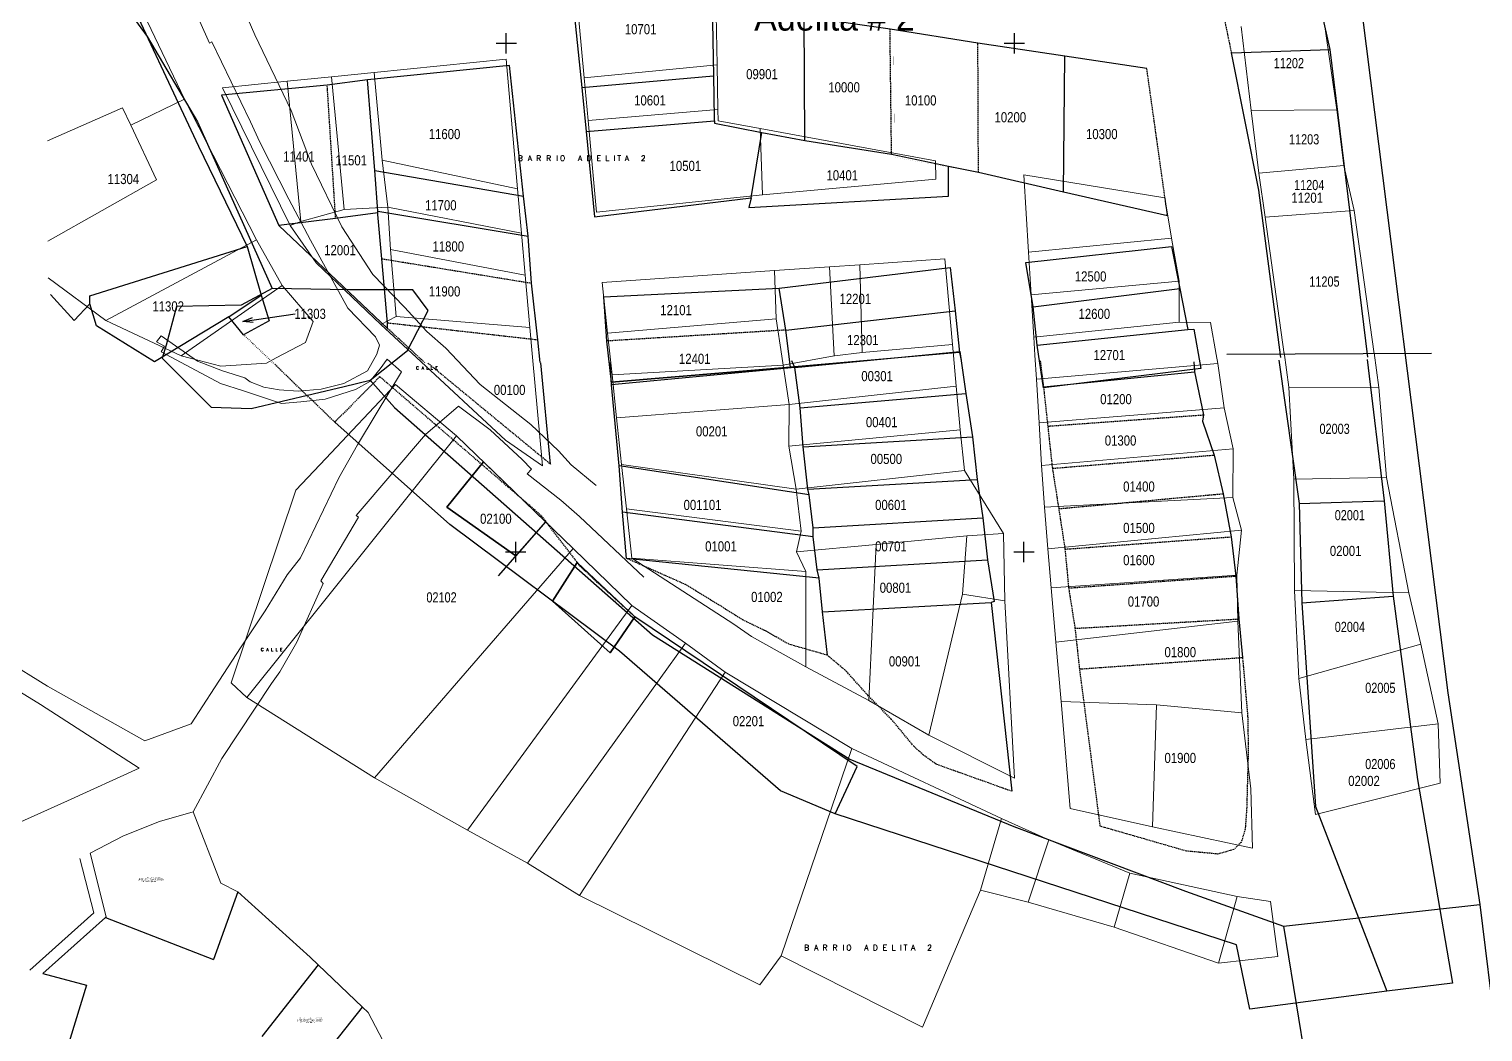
# Model space of a CAD drawing. Header units: metres. Extents: x 615331 to 657292, y 1301217 to 1321009.
# Drawn here: x 629426.6 to 629712.7, y 1319299.9 to 1319497.4 of the extents above; entities that cross this region are included whole.
import ezdxf
from ezdxf.enums import TextEntityAlignment as Align

# ---------------------------------------------------------------- set-up
doc = ezdxf.new("R2010")
doc.units = ezdxf.units.M
doc.linetypes.add('DOT', pattern=[0.25, 0, -0.25])
doc.linetypes.add('HIDDEN', pattern=[0.375, 0.25, -0.125])
for name, color, linetype, lineweight in [('101', 3, 'Continuous', 0), ('1ER CEDULA', 7, 'Continuous', 0), ('1ER PROPIETARIO', 150, 'Continuous', 0), ('486', 7, 'Continuous', 0), ('4861', 7, 'Continuous', 0), ('CALLES', 7, 'Continuous', 0), ('COLINDANCIAS', 7, 'Continuous', 0), ('Nivel 1', 7, 'Continuous', 0), ('Nivel 16', 7, 'Continuous', 0), ('Nivel 3', 7, 'Continuous', 0), ('Nivel 30', 7, 'Continuous', 0), ('Nivel 7', 7, 'Continuous', 0)]:
    doc.layers.add(name, color=color, linetype=linetype, lineweight=lineweight)
for name, color, linetype in [('2', 1, 'Continuous'), ('42', 7, 'Continuous'), ('5', 7, 'Continuous'), ('7', 7, 'Continuous'), ('CVL_CUADCON_LIN', 8, 'Continuous')]:
    doc.layers.add(name, color=color, linetype=linetype)
doc.styles.get("Standard").update_dxf_attribs({"font": 'arial.ttf'})
doc.styles.add('Style-ENGINEERING', font='ENGINEERING.shx')
doc.styles.add('Style-INTL_ISO', font='INTL_ISO.shx')
doc.styles.add('Style-Txt', font='txt_____.ttf')

# ---------------------------------------------------------------- blocks, each defined once
blk = doc.blocks.new('COORD')
at = {"layer": '42', "color": 2, "linetype": 'Continuous'}
for p, q in [((-2, 0), (2, 0)), ((0, -2), (0, 2))]:
    blk.add_line(p, q, dxfattribs=at)

msp = doc.modelspace()

# ---------------------------------------------------------------- linework, layer by layer
at = {"color": 1, "linetype": 'Continuous'}
for p, q in [((629545.81023, 1319381.68508), (629534.46902, 1319392.39661)), ((629540.96373, 1319374.55656), (629545.81023, 1319381.68508))]:
    msp.add_line(p, q, dxfattribs=at)
at = {"color": 1, "linetype": 'Continuous', "flags": 128}
msp.add_lwpolyline([(629534.46902, 1319392.39661), (629529.58317, 1319384.78264), (629540.96373, 1319374.55656)], dxfattribs=at)
msp.add_lwpolyline([(629534.46902, 1319392.39661), (629545.81023, 1319381.68508), (629540.96373, 1319374.55656), (629529.58317, 1319384.78264)], close=True, dxfattribs=at)
at = {"layer": '2', "color": 1, "linetype": 'Continuous'}
for p, q in [((629533.45723, 1319504.68508), (629535.38423, 1319485.91008)), ((629560.99323, 1319502.28508), (629561.29523, 1319488.19808)), ((629579.25223, 1319475.46908), (629579.12623, 1319499.83808)), ((629596.01423, 1319497.38408), (629579.12623, 1319499.83808)), ((629613.31023, 1319494.62808), (629596.01423, 1319497.38408)), ((629630.42723, 1319492.07408), (629613.31023, 1319494.62808)), ((629630.13323, 1319465.34208), (629630.42723, 1319492.07408)), ((629646.55223, 1319489.61608), (629630.42723, 1319492.07408)), ((629663.23323, 1319492.74708), (629682.62123, 1319493.35208)), ((629690.02523, 1319432.79508), (629682.62123, 1319493.35208)), ((629535.38423, 1319485.91008), (629561.29523, 1319488.19808)), ((629561.29523, 1319488.19808), (629561.44023, 1319479.84708)), ((629493.18923, 1319487.37308), (629485.26523, 1319486.34308)), ((629494.62823, 1319469.56008), (629493.18923, 1319487.37308)), ((629535.38423, 1319485.91008), (629536.19123, 1319477.25808)), ((629536.19123, 1319477.25808), (629561.46823, 1319479.35208)), ((629568.71323, 1319464.14508), (629570.78123, 1319477.02508)), ((629570.78123, 1319477.02508), (629579.25223, 1319475.46908)), ((629579.25223, 1319475.46908), (629596.31923, 1319472.76208)), ((629596.31923, 1319472.76208), (629607.51423, 1319470.40708)), ((629494.62823, 1319469.56008), (629523.90623, 1319464.50408)), ((629495.25423, 1319461.51608), (629494.62823, 1319469.56008)), ((629607.51423, 1319470.40708), (629613.41623, 1319469.19308)), ((629613.41623, 1319469.19308), (629630.13323, 1319465.34208)), ((629630.13323, 1319465.34208), (629650.61523, 1319460.72308)), ((629524.81123, 1319456.61308), (629523.90623, 1319464.50408)), ((629486.92523, 1319460.07808), (629475.75023, 1319458.75308)), ((629495.25623, 1319461.21108), (629486.92523, 1319460.07808)), ((629495.25423, 1319461.51608), (629524.81123, 1319456.61308)), ((629495.25723, 1319460.90708), (629495.25423, 1319461.51608)), ((629496.03923, 1319452.17908), (629495.25723, 1319460.90708)), ((629475.75023, 1319458.75308), (629497.15223, 1319438.47608)), ((629525.46823, 1319447.37708), (629524.81123, 1319456.61308)), ((629469.54523, 1319454.55908), (629472.28923, 1319445.00208)), ((629651.38423, 1319454.60908), (629653.05323, 1319446.31708)), ((629497.14623, 1319439.56808), (629496.03923, 1319452.17908)), ((629465.90623, 1319440.75608), (629472.28923, 1319445.00208)), ((629472.28923, 1319445.00208), (629473.86523, 1319439.95908)), ((629526.69523, 1319436.23908), (629525.46823, 1319447.37708)), ((629575.50623, 1319438.13408), (629574.21823, 1319446.40308)), ((629624.17623, 1319442.71908), (629653.05323, 1319446.31708)), ((629653.05323, 1319446.31708), (629654.64523, 1319438.25308)), ((629625.00323, 1319435.13408), (629624.17623, 1319442.71908)), ((629468.82223, 1319437.21708), (629465.90623, 1319440.75608)), ((629473.86523, 1319439.95908), (629468.82223, 1319437.21708)), ((629497.15223, 1319438.47608), (629497.14623, 1319439.56808)), ((629575.50623, 1319438.13408), (629608.80423, 1319441.90608)), ((629608.80423, 1319441.90608), (629609.71123, 1319433.73708)), ((629625.00323, 1319435.13408), (629654.64523, 1319438.25308)), ((629527.20123, 1319431.72308), (629526.69523, 1319436.23908)), ((629541.22423, 1319427.85808), (629540.31823, 1319435.97708)), ((629609.71123, 1319433.73708), (629576.45823, 1319430.85308)), ((629577.30923, 1319430.77008), (629609.73223, 1319433.89508)), ((629609.71123, 1319433.73708), (629610.04923, 1319432.21508)), ((629609.73223, 1319433.89508), (629610.93923, 1319425.64508)), ((629626.24123, 1319426.73708), (629625.00323, 1319435.13408)), ((629529.22223, 1319411.74708), (629527.30623, 1319431.68608)), ((629541.22923, 1319427.37808), (629540.92823, 1319431.74808)), ((629577.30923, 1319430.77008), (629541.22923, 1319427.37808)), ((629577.30923, 1319430.77008), (629576.71123, 1319432.06008)), ((629578.30923, 1319422.82208), (629577.30923, 1319430.77008)), ((629655.83323, 1319431.87208), (629655.90523, 1319429.94008)), ((629672.50323, 1319432.21908), (629676.54123, 1319403.98708)), ((629689.91223, 1319432.31908), (629693.28523, 1319404.51308)), ((629626.27623, 1319426.97008), (629655.90523, 1319429.94008)), ((629655.90523, 1319429.94008), (629657.67323, 1319421.44008)), ((629542.72223, 1319411.37608), (629541.22923, 1319427.37808)), ((629578.30923, 1319422.82208), (629610.93923, 1319425.64508)), ((629610.93923, 1319425.64508), (629612.22523, 1319417.08908)), ((629578.95123, 1319415.15008), (629578.30923, 1319422.82208)), ((629578.95123, 1319415.15008), (629612.22523, 1319417.08908)), ((629612.22523, 1319417.08908), (629613.17923, 1319408.73408)), ((629579.85323, 1319406.79408), (629578.95123, 1319415.15008)), ((629659.79123, 1319413.52908), (629661.57623, 1319405.92008)), ((629580.09423, 1319405.67808), (629542.72223, 1319411.37608)), ((629543.37923, 1319402.28008), (629542.72223, 1319411.37608)), ((629579.85323, 1319406.79408), (629613.17923, 1319408.73408)), ((629613.17923, 1319408.73408), (629614.25123, 1319401.19408)), ((629580.09423, 1319405.67808), (629579.85323, 1319406.79408)), ((629580.87523, 1319399.20308), (629580.09423, 1319405.67808)), ((629661.57623, 1319405.92008), (629663.14123, 1319397.41808)), ((629580.86923, 1319397.42308), (629543.37923, 1319402.28008)), ((629544.13723, 1319393.18608), (629543.37923, 1319402.28008)), ((629676.54123, 1319403.98708), (629693.28523, 1319404.51308)), ((629676.54123, 1319403.98708), (629677.03023, 1319384.44008)), ((629693.28523, 1319404.51308), (629695.03623, 1319385.76708)), ((629580.86923, 1319397.42308), (629580.87523, 1319399.20308)), ((629580.87523, 1319399.20308), (629614.25123, 1319401.19408)), ((629614.25123, 1319401.19408), (629615.20323, 1319392.91508)), ((629581.67523, 1319390.94808), (629580.86923, 1319397.42308)), ((629663.14123, 1319397.41808), (629664.06223, 1319389.69908)), ((629582.07423, 1319389.27408), (629544.13723, 1319393.18608)), ((629581.67523, 1319390.94808), (629615.20323, 1319392.91508)), ((629582.07423, 1319389.27408), (629581.67523, 1319390.94808)), ((629582.73023, 1319382.67008), (629582.07423, 1319389.27408)), ((629664.06223, 1319389.69908), (629664.68623, 1319381.26408)), ((629677.03023, 1319384.44008), (629695.03623, 1319385.76708)), ((629582.73023, 1319382.67008), (629615.90423, 1319384.48108)), ((629583.68523, 1319374.11108), (629582.73023, 1319382.67008)), ((629615.90423, 1319384.48108), (629619.96123, 1319347.32508)), ((629664.68623, 1319381.26408), (629665.37823, 1319373.66908)), ((629673.45823, 1319320.76708), (629712.07923, 1319325.03908))]:
    msp.add_line(p, q, dxfattribs=at)
at = {"layer": '2', "color": 1, "linetype": 'HIDDEN'}
for p, q in [((629596.31923, 1319472.76208), (629596.01423, 1319497.38408)), ((629613.41623, 1319469.19308), (629613.31023, 1319494.62808)), ((629650.61523, 1319460.72308), (629646.55223, 1319489.61608)), ((629486.92523, 1319460.07808), (629485.26523, 1319486.34308)), ((629496.03923, 1319452.17908), (629525.46823, 1319447.37708)), ((629497.14623, 1319439.56808), (629526.69523, 1319436.23908)), ((629497.15223, 1319438.47608), (629504.43023, 1319431.76108)), ((629575.50623, 1319438.13408), (629540.31823, 1319435.97708)), ((629486.74023, 1319420.01108), (629474.79823, 1319431.51008)), ((629505.09323, 1319431.63908), (629529.22223, 1319411.74708)), ((629626.27623, 1319426.97008), (629625.63723, 1319432.07408)), ((629627.12123, 1319419.22408), (629626.27623, 1319426.97008)), ((629627.12123, 1319419.22408), (629657.67323, 1319421.44008)), ((629628.02423, 1319410.91908), (629627.12123, 1319419.22408)), ((629628.02423, 1319410.91908), (629659.79123, 1319413.52908)), ((629629.27823, 1319402.97308), (629628.02423, 1319410.91908)), ((629629.27823, 1319402.97308), (629661.57623, 1319405.92008)), ((629630.50723, 1319395.00208), (629629.27823, 1319402.97308)), ((629630.50723, 1319395.00208), (629663.14123, 1319397.41808)), ((629631.22423, 1319387.35708), (629630.50723, 1319395.00208)), ((629631.22423, 1319387.35708), (629664.06223, 1319389.69908)), ((629632.47823, 1319379.41108), (629631.22423, 1319387.35708)), ((629632.47823, 1319379.41108), (629664.68623, 1319381.26408)), ((629633.35223, 1319371.41108), (629632.47823, 1319379.41108)), ((629633.35223, 1319371.41108), (629665.37823, 1319373.66908))]:
    msp.add_line(p, q, dxfattribs=at)
at = {"layer": '2', "color": 1, "linetype": 'DOT'}
msp.add_line((629468.82223, 1319437.21708), (629474.79823, 1319431.51008), dxfattribs=at)
at = {"layer": '2', "color": 1, "linetype": 'Continuous'}
for points in [[(629660.35023, 1319894.16908), (629650.14923, 1319861.92608), (629642.46123, 1319799.66508), (629644.42523, 1319734.34108), (629653.52423, 1319690.61208), (629667.21323, 1319662.12708), (629675.57923, 1319644.57808), (629677.56023, 1319596.53708), (629688.13623, 1319506.54808), (629705.77223, 1319366.73108), (629712.07923, 1319325.03908)], [(629162.41723, 1319675.22308), (629162.67123, 1319675.22308), (629188.02623, 1319627.15208), (629263.46123, 1319607.48508), (629323.14123, 1319587.32908), (629360.72423, 1319571.01408), (629391.19723, 1319557.76008), (629409.73023, 1319544.77308), (629425.97323, 1319528.74008), (629449.81923, 1319495.92108), (629459.71023, 1319479.13408), (629474.41123, 1319446.32708)], [(629682.62123, 1319493.35208), (629678.77123, 1319510.64508), (629677.33823, 1319522.34008)], [(629444.13423, 1319508.12008), (629459.96423, 1319474.33608), (629469.54523, 1319454.55908)], [(629672.94623, 1319432.76008), (629668.58323, 1319465.66208), (629663.23323, 1319492.74708)], [(629523.90623, 1319464.50408), (629521.10423, 1319490.25508), (629493.18923, 1319487.37308)], [(629485.26523, 1319486.34308), (629464.43523, 1319484.41108), (629475.75023, 1319458.75308)], [(629561.44023, 1319479.84708), (629561.49623, 1319478.85708), (629570.78123, 1319477.02508)], [(629536.19123, 1319477.25808), (629537.85423, 1319460.43608), (629568.71323, 1319464.14508)], [(629568.71323, 1319464.14508), (629568.24023, 1319462.28908), (629607.54423, 1319464.51808), (629607.51423, 1319470.40708)], [(629438.57323, 1319443.31008), (629438.56423, 1319444.88408), (629469.54523, 1319454.55908)], [(629624.17623, 1319442.71908), (629622.75823, 1319451.47008), (629651.38423, 1319454.60908)], [(629574.21823, 1319446.40308), (629607.84523, 1319450.48108), (629608.80423, 1319441.90608)], [(629438.57323, 1319443.31008), (629435.43823, 1319440.01908), (629430.78623, 1319445.12408)], [(629474.41123, 1319446.32708), (629468.31023, 1319443.03108), (629455.60723, 1319442.79308), (629453.56623, 1319435.17008), (629452.80123, 1319432.62908), (629462.44523, 1319422.95808), (629470.32123, 1319422.69408), (629488.61723, 1319426.99208), (629493.70023, 1319428.25608)], [(629493.70023, 1319428.25608), (629501.07423, 1319434.09308), (629505.14723, 1319441.96708), (629502.10323, 1319446.03808), (629489.65423, 1319446.05408), (629474.41123, 1319446.32708)], [(629540.31823, 1319435.97708), (629539.68923, 1319444.70608), (629574.21823, 1319446.40308)], [(629465.90623, 1319440.75608), (629451.28823, 1319431.87408), (629439.84023, 1319438.97508), (629438.57323, 1319443.31008)], [(629576.45823, 1319430.85308), (629541.22423, 1319427.85808), (629576.45823, 1319430.85308), (629575.50623, 1319438.13408)], [(629654.64523, 1319438.25308), (629655.78823, 1319438.33408), (629657.17623, 1319430.54808), (629626.24123, 1319426.73708)], [(629493.70023, 1319428.25608), (629498.52123, 1319422.91308), (629549.28623, 1319378.11408), (629588.12923, 1319353.66408), (629620.38023, 1319340.40608), (629654.15723, 1319327.65408), (629673.45823, 1319320.76708)], [(629542.78223, 1319374.91708), (629509.42323, 1319399.85108), (629486.74023, 1319420.01108)], [(629657.67323, 1319421.44008), (629657.53423, 1319420.19308), (629659.79123, 1319413.52908)], [(629615.20323, 1319392.91508), (629616.51123, 1319384.69008), (629615.90423, 1319384.48108)], [(629695.03623, 1319385.76708), (629699.82023, 1319349.63508), (629706.73023, 1319309.53408), (629693.75923, 1319307.95308)], [(629677.03023, 1319384.44008), (629679.72223, 1319344.32108), (629693.75923, 1319307.95308)], [(629585.18923, 1319342.90408), (629589.56223, 1319352.20308), (629545.81023, 1319381.68508)], [(629585.18923, 1319342.90408), (629574.49123, 1319347.42308), (629542.78223, 1319374.91708)], [(629693.75923, 1319307.95308), (629666.80523, 1319304.45108), (629664.17923, 1319317.08608), (629585.18923, 1319342.90408)], [(629712.07923, 1319325.03908), (629724.92523, 1319220.55908), (629738.30923, 1319143.27408), (629743.57423, 1319077.43708), (629745.56923, 1319041.85008), (629758.72723, 1318991.76108), (629775.95823, 1318949.29408), (629790.15023, 1318916.48708), (629812.72423, 1318882.14608), (629833.02423, 1318859.24508), (629859.93123, 1318837.60608)], [(629673.45823, 1319320.76708), (629693.14623, 1319200.01108), (629702.29323, 1319200.76208), (629725.05323, 1319101.35208), (629726.04023, 1319073.64608), (629722.46123, 1319052.55508), (629718.63723, 1319039.59708), (629709.47823, 1319028.17108), (629703.11723, 1319018.52008)]]:
    msp.add_lwpolyline(points, dxfattribs=at)
at = {"layer": '2', "color": 1, "linetype": 'HIDDEN'}
for points in [[(629663.23323, 1319492.74708), (629661.66923, 1319500.32908), (629661.22323, 1319508.01808), (629659.46923, 1319557.33208), (629659.24123, 1319596.55108)], [(629545.81023, 1319381.68508), (629538.41823, 1319388.44908), (629535.10623, 1319391.56808), (629530.08023, 1319398.10308), (629527.39923, 1319401.60908), (629495.61623, 1319428.94908), (629486.74023, 1319420.01108)], [(629583.68523, 1319374.11108), (629576.11423, 1319376.27208), (629571.63823, 1319378.84508), (629567.11623, 1319381.01108), (629562.28023, 1319384.06408), (629555.78223, 1319388.01508), (629544.13723, 1319393.18608)], [(629619.96123, 1319347.32508), (629605.11223, 1319352.64108), (629602.55123, 1319354.49608), (629600.70323, 1319356.18108), (629596.27423, 1319361.52608), (629591.62323, 1319366.25908), (629587.45623, 1319370.92008), (629583.68523, 1319374.11108)], [(629665.37823, 1319373.66908), (629666.38923, 1319362.26308), (629666.51323, 1319355.42508), (629666.20223, 1319344.10808), (629665.91723, 1319339.88408), (629665.10723, 1319337.25708), (629663.64823, 1319335.84408), (629660.55623, 1319334.97408), (629654.34923, 1319335.54608), (629637.39423, 1319340.43408), (629633.35223, 1319371.41108)]]:
    msp.add_lwpolyline(points, dxfattribs=at)
at = {"layer": '486', "color": 7, "linetype": 'Continuous', "lineweight": -3}
for points in [[(629467.68823, 1319327.51808), (629462.9049, 1319314.20109)], [(629441.61367, 1319322.47553), (629462.9049, 1319314.20109)], [(629429.30961, 1319311.4404), (629437.91019, 1319309.14291)], [(629483.50642, 1319313.17168), (629472.36762, 1319299.03211)], [(629437.91019, 1319309.14291), (629432.42575, 1319291.36987)], [(629481.04071, 1319290.73889), (629492.23857, 1319304.83173)]]:
    msp.add_lwpolyline(points, dxfattribs=at)
at = {"layer": '4861', "color": 21, "linetype": 'Continuous', "lineweight": 13}
for points in [[(629393.98923, 1319343.55008), (629407.93923, 1319336.55608), (629412.69023, 1319335.58008), (629421.76723, 1319339.88908), (629434.12823, 1319345.41508), (629448.25823, 1319351.87808), (629428.83823, 1319364.41808), (629420.02623, 1319369.81108)], [(629438.60903, 1319335.12241), (629445.18823, 1319338.53808), (629452.27923, 1319341.34708), (629458.85623, 1319343.28808)], [(629458.85623, 1319343.28808), (629464.35823, 1319329.25108), (629467.68823, 1319327.51808)], [(629436.60323, 1319334.08108), (629439.3148, 1319323.36894)], [(629438.60903, 1319335.12241), (629441.77395, 1319322.61928)], [(629467.68823, 1319327.51808), (629481.90823, 1319314.69808), (629483.50642, 1319313.17168)], [(629426.77079, 1319312.1186), (629439.3148, 1319323.36894)], [(629429.30961, 1319311.4404), (629441.61367, 1319322.47553)], [(629441.61367, 1319322.47553), (629441.77395, 1319322.61928)], [(629483.50642, 1319313.17168), (629492.23857, 1319304.83173)], [(629492.23857, 1319304.83173), (629493.35223, 1319303.76808)], [(629493.35223, 1319303.76808), (629503.28423, 1319284.73508)]]:
    msp.add_lwpolyline(points, dxfattribs=at)
at = {"layer": '7', "color": 7, "linetype": 'Continuous'}
msp.add_line((629468.67023, 1319439.85308), (629478.95823, 1319441.32808), dxfattribs=at)
msp.add_lwpolyline([(629470.72123, 1319439.64208), (629468.67023, 1319439.85308), (629470.57923, 1319440.63208)], dxfattribs=at)
at = {"layer": 'CALLES', "color": 21, "linetype": 'Continuous', "lineweight": 13}
for points in [[(629430.63723, 1319543.49508), (629435.21723, 1319540.89208), (629438.46223, 1319537.42508), (629444.73823, 1319529.40008), (629447.81923, 1319525.10908), (629450.84223, 1319518.38408), (629454.40323, 1319511.43708), (629458.51123, 1319503.41508), (629458.29023, 1319503.22908), (629462.12323, 1319494.64108), (629462.54823, 1319494.87408), (629470.17223, 1319479.10908)], [(629456.18523, 1319531.87208), (629458.90323, 1319524.12508), (629464.00523, 1319512.50208), (629471.03023, 1319496.28808), (629478.20023, 1319481.38308), (629482.19423, 1319470.80308), (629488.13923, 1319458.44508), (629494.20923, 1319449.09108), (629500.47723, 1319442.63808), (629504.85123, 1319437.83308), (629508.63123, 1319434.59008), (629515.33423, 1319427.40808), (629519.08423, 1319424.43708), (629525.33423, 1319419.51808), (629530.78823, 1319414.32508), (629533.24923, 1319411.61608), (629538.21323, 1319407.55308)], [(629470.17223, 1319479.10908), (629471.98523, 1319475.11608)], [(629471.98523, 1319475.11608), (629477.70623, 1319463.90108), (629481.94623, 1319455.81508), (629489.30523, 1319442.46308), (629494.78423, 1319436.80408), (629495.52723, 1319435.18408), (629495.03723, 1319433.41508), (629493.17623, 1319430.08508), (629488.53623, 1319427.62608), (629484.10123, 1319426.51208), (629479.53923, 1319426.12508), (629475.82523, 1319426.35308), (629472.79123, 1319426.89308), (629470.11823, 1319427.92008), (629469.08423, 1319428.70908), (629464.63323, 1319430.12108), (629459.75223, 1319431.98308), (629452.60423, 1319436.97108)], [(629452.60423, 1319436.97108), (629451.65123, 1319435.84508), (629453.21523, 1319434.97208), (629452.57423, 1319433.84508), (629464.23723, 1319427.60308), (629468.79423, 1319426.19608), (629476.26223, 1319423.67208), (629480.10123, 1319424.00008), (629484.85323, 1319424.49908), (629490.86223, 1319426.40608), (629493.62623, 1319428.03808), (629495.69423, 1319430.48808), (629497.05723, 1319432.42908), (629499.87523, 1319429.88008), (629494.89923, 1319421.62608), (629491.22923, 1319415.56808), (629487.56923, 1319409.01508), (629479.97523, 1319393.26608)], [(629484.01523, 1319388.75908), (629491.39623, 1319401.28008), (629490.97023, 1319401.64808), (629504.57523, 1319417.57908), (629511.13023, 1319423.13608)], [(629547.57423, 1319389.51608), (629534.91923, 1319401.39608), (629531.20723, 1319404.63008), (629524.62923, 1319409.82208), (629525.45823, 1319410.73008), (629523.59723, 1319412.68108), (629517.34023, 1319418.48108), (629511.13023, 1319423.13608)], [(629421.74623, 1319373.28708), (629430.24223, 1319367.99708), (629449.38623, 1319357.23708), (629458.49323, 1319360.63808), (629463.10123, 1319367.71008), (629468.33623, 1319375.76908), (629473.04023, 1319382.85908), (629477.36023, 1319389.94008), (629479.97523, 1319393.26608)], [(629484.01523, 1319388.75908), (629484.44923, 1319388.24608), (629479.27623, 1319376.70208), (629475.96523, 1319370.86808), (629474.28923, 1319368.52908), (629464.55523, 1319353.78408), (629458.85623, 1319343.28808)]]:
    msp.add_lwpolyline(points, dxfattribs=at)
at = {"layer": 'CVL_CUADCON_LIN', "color": 6, "ltscale": 0.5, "const_width": 0.01, "flags": 128}
msp.add_lwpolyline([(629596.87712, 1319472.14227), (629613.41623, 1319469.19308), (629613.31023, 1319494.62808), (629596.73087, 1319497.34185)], close=True, dxfattribs=at)
for points in [[(629613.41623, 1319469.19308), (629613.31121, 1319494.39286)], [(629613.41623, 1319469.19308), (629596.87712, 1319472.14227)]]:
    msp.add_lwpolyline(points, dxfattribs=at)
at = {"layer": 'CVL_CUADCON_LIN', "color": 6, "ltscale": 0.5, "flags": 128}
for points in [[(629516.00646, 1319412.16749), (629508.80747, 1319403.26373), (629522.35166, 1319393.66608)], [(629528.22772, 1319400.35053), (629518.91846, 1319389.76056)], [(629528.22772, 1319400.35053), (629522.35166, 1319393.66608)]]:
    msp.add_lwpolyline(points, dxfattribs=at)
at = {"layer": 'CVL_CUADCON_LIN', "color": 200, "ltscale": 0.5, "flags": 128}
msp.add_lwpolyline([(629516.00646, 1319412.16749), (629528.22772, 1319400.35053), (629522.35166, 1319393.66608), (629508.80747, 1319403.26373)], close=True, dxfattribs=at)
at = {"layer": 'CVL_CUADCON_LIN', "color": 4, "ltscale": 0.5, "flags": 128}
msp.add_lwpolyline([(629533.6554, 1319395.10241), (629528.22772, 1319400.35053), (629516.00646, 1319412.16749)], dxfattribs=at)
at = {"layer": 'Nivel 1', "color": 1, "linetype": 'Continuous', "lineweight": 13}
for p, q in [((629674.5014, 1319426.90241), (629673.5534, 1319433.69941)), ((629691.2594, 1319433.65841), (629692.2094, 1319426.84541)), ((629675.4584, 1319408.78741), (629674.5014, 1319426.90241)), ((629692.2094, 1319426.84541), (629674.5014, 1319426.90241)), ((629692.2094, 1319426.84541), (629693.6974, 1319409.09141)), ((629693.6974, 1319409.09141), (629675.4584, 1319408.78741)), ((629675.6194, 1319386.87641), (629675.4584, 1319408.78741)), ((629693.6974, 1319409.09141), (629698.1354, 1319386.36741)), ((629676.4904, 1319369.52541), (629675.6194, 1319386.87641)), ((629698.1354, 1319386.36741), (629675.6194, 1319386.87641)), ((629698.1354, 1319386.36741), (629700.4994, 1319376.28741)), ((629676.4904, 1319369.52541), (629700.4994, 1319376.28741)), ((629700.4994, 1319376.28741), (629703.8604, 1319360.62941)), ((629677.8474, 1319357.51941), (629676.4904, 1319369.52541)), ((629703.8604, 1319360.62941), (629677.8474, 1319357.51941)), ((629703.8604, 1319360.62941), (629704.2994, 1319348.92941)), ((629679.7434, 1319342.76341), (629677.8474, 1319357.51941)), ((629704.2994, 1319348.92941), (629679.7434, 1319342.76341))]:
    msp.add_line(p, q, dxfattribs=at)
at = {"layer": 'Nivel 1', "color": 7, "linetype": 'Continuous', "lineweight": 13}
for p, q in [((629458.3154, 1319432.57441), (629458.3144, 1319432.57441)), ((629475.1964, 1319432.63841), (629475.1954, 1319432.63841)), ((629585.0784, 1319433.05341), (629585.0824, 1319433.05341)), ((629585.0794, 1319433.05241), (629585.0804, 1319433.05241))]:
    msp.add_line(p, q, dxfattribs=at)
at = {"layer": 'Nivel 16', "color": 7, "linetype": 'Continuous', "lineweight": -3, "flags": 128}
msp.add_lwpolyline([(629702.5634, 1319433.49541), (629662.2804, 1319433.34341)], dxfattribs=at)
at = {"layer": 'Nivel 30', "color": 3, "linetype": 'Continuous', "lineweight": 13}
for p, q in [((629561.5254, 1319516.89541), (629561.9714, 1319490.38241)), ((629535.8294, 1319487.77641), (629533.4324, 1319514.05841)), ((629445.6514, 1319507.77041), (629457.1794, 1319483.57441)), ((629494.4764, 1319488.83241), (629520.4474, 1319491.44141)), ((629520.4474, 1319491.44141), (629522.7264, 1319465.95441)), ((629477.3754, 1319487.11441), (629486.1254, 1319487.99341)), ((629486.1254, 1319487.99341), (629494.4764, 1319488.83241)), ((629488.6254, 1319461.87241), (629486.1254, 1319487.99341)), ((629496.0864, 1319471.56541), (629494.4764, 1319488.83241)), ((629561.9714, 1319490.38241), (629535.8294, 1319487.77641)), ((629561.9714, 1319490.38241), (629562.1194, 1319481.59041)), ((629464.6694, 1319485.83741), (629477.3754, 1319487.11441)), ((629478.0054, 1319458.73841), (629464.6694, 1319485.83741)), ((629477.3754, 1319487.11441), (629480.0514, 1319459.52441)), ((629536.5904, 1319479.42641), (629535.8294, 1319487.77641)), ((629446.6434, 1319478.49341), (629457.1794, 1319483.57441)), ((629457.1794, 1319483.57441), (629471.3474, 1319455.88541)), ((629444.9624, 1319481.89841), (629430.2244, 1319475.40441)), ((629446.6434, 1319478.49341), (629444.9624, 1319481.89841)), ((629536.5904, 1319479.42641), (629562.1194, 1319481.59041)), ((629538.2354, 1319461.37441), (629536.5904, 1319479.42641)), ((629562.1194, 1319481.59041), (629562.1984, 1319479.30341)), ((629562.1984, 1319479.30341), (629570.4494, 1319477.79141)), ((629451.6394, 1319467.73641), (629446.6434, 1319478.49341)), ((629570.4494, 1319477.79141), (629604.9564, 1319471.47241)), ((629570.4494, 1319477.79141), (629570.8934, 1319464.74741)), ((629496.0864, 1319471.56541), (629522.7264, 1319465.95441)), ((629496.0864, 1319471.56541), (629497.1674, 1319462.31941)), ((629604.9564, 1319471.47241), (629605.0204, 1319467.83541)), ((629605.0204, 1319467.83541), (629570.8934, 1319464.74741)), ((629622.3724, 1319468.71141), (629650.0804, 1319464.17041)), ((629623.2974, 1319453.50041), (629622.3724, 1319468.71141)), ((629430.2984, 1319455.62341), (629451.6394, 1319467.73641)), ((629522.7264, 1319465.95441), (629523.5064, 1319457.22641)), ((629488.6254, 1319461.87241), (629497.1674, 1319462.31941)), ((629497.7374, 1319453.98241), (629497.1674, 1319462.31941)), ((629523.5064, 1319457.22641), (629497.1674, 1319462.31941)), ((629570.8934, 1319464.74741), (629538.2354, 1319461.37441)), ((629650.0804, 1319464.17041), (629651.4224, 1319456.23241)), ((629480.0514, 1319459.52441), (629478.0054, 1319458.73841)), ((629480.0514, 1319459.52441), (629488.6254, 1319461.87241)), ((629483.0744, 1319451.35041), (629478.0054, 1319458.73841)), ((629523.5064, 1319457.22641), (629524.2474, 1319448.93541)), ((629471.3474, 1319455.88541), (629441.7104, 1319440.02941)), ((629471.3474, 1319455.88541), (629476.4114, 1319446.88641)), ((629497.7374, 1319453.98241), (629498.8194, 1319440.80941)), ((629497.7374, 1319453.98241), (629524.2474, 1319448.93541)), ((629623.2974, 1319453.50041), (629651.4224, 1319456.23241)), ((629623.8104, 1319445.06341), (629623.2974, 1319453.50041)), ((629651.4224, 1319456.23241), (629652.9324, 1319447.76741)), ((629495.8174, 1319439.23441), (629483.0744, 1319451.35041)), ((629573.3034, 1319449.85241), (629584.1004, 1319450.59241)), ((629584.1004, 1319450.59241), (629590.0924, 1319451.00441)), ((629585.0284, 1319433.05241), (629584.1004, 1319450.59241)), ((629590.0924, 1319451.00441), (629606.8124, 1319452.15041)), ((629590.0924, 1319451.00441), (629590.5584, 1319433.71741)), ((629606.8124, 1319452.15041), (629608.3344, 1319435.27141)), ((629441.7104, 1319440.02941), (629430.3254, 1319448.45141)), ((629524.2474, 1319448.93541), (629525.1644, 1319438.67141)), ((629539.3544, 1319447.52241), (629573.3034, 1319449.85241)), ((629573.3034, 1319449.85241), (629573.6274, 1319440.32941)), ((629652.9324, 1319447.76741), (629623.8104, 1319445.06341)), ((629652.9324, 1319447.76741), (629652.9104, 1319439.71641)), ((629476.4114, 1319446.88641), (629456.5364, 1319433.03641)), ((629476.4114, 1319446.88641), (629482.5014, 1319439.84441)), ((629540.4254, 1319437.55041), (629539.3544, 1319447.52241)), ((629624.3144, 1319436.73641), (629623.8104, 1319445.06341)), ((629456.5364, 1319433.03641), (629441.7104, 1319440.02941)), ((629482.5014, 1319439.84441), (629480.9964, 1319435.67841)), ((629495.8174, 1319439.23441), (629498.8194, 1319440.80941)), ((629502.8054, 1319432.74241), (629495.8174, 1319439.23441)), ((629525.1644, 1319438.67141), (629498.8194, 1319440.80941)), ((629573.6274, 1319440.32941), (629540.4254, 1319437.55041)), ((629574.7324, 1319433.01341), (629573.6274, 1319440.32941)), ((629652.9104, 1319439.71641), (629624.3144, 1319436.73641)), ((629652.9104, 1319439.71641), (629659.1004, 1319439.65741)), ((629659.1004, 1319439.65741), (629660.1824, 1319433.33641)), ((629525.1644, 1319438.67141), (629525.6864, 1319432.82841)), ((629540.9264, 1319432.88641), (629540.4254, 1319437.55041)), ((629624.5294, 1319433.20141), (629624.3144, 1319436.73641)), ((629480.9964, 1319435.67841), (629475.1964, 1319432.63841)), ((629585.0804, 1319433.05241), (629590.5584, 1319433.71741)), ((629608.3344, 1319435.27141), (629590.5584, 1319433.71741)), ((629608.3344, 1319435.27141), (629608.5134, 1319433.14141)), ((629458.3144, 1319432.57441), (629456.5364, 1319433.03641)), ((629464.3614, 1319431.00541), (629458.3164, 1319432.57441)), ((629473.3104, 1319431.64941), (629464.3614, 1319431.00541)), ((629475.1954, 1319432.63841), (629473.3104, 1319431.64941)), ((629520.3254, 1319416.46541), (629502.8054, 1319432.74241)), ((629525.6864, 1319432.82841), (629527.6004, 1319411.40841)), ((629541.3094, 1319429.32241), (629540.9264, 1319432.88641)), ((629541.3094, 1319429.32241), (629575.0014, 1319431.23441)), ((629575.0014, 1319431.23441), (629574.7324, 1319433.01341)), ((629575.0014, 1319431.23441), (629585.0284, 1319433.04641)), ((629576.1744, 1319423.46141), (629575.0014, 1319431.23441)), ((629585.0284, 1319433.04641), (629585.0784, 1319433.05341)), ((629585.0284, 1319433.04641), (629585.0284, 1319433.05241)), ((629608.5134, 1319433.14141), (629609.0194, 1319427.10941)), ((629624.8174, 1319428.47741), (629624.5294, 1319433.20141)), ((629660.4924, 1319431.52741), (629624.8174, 1319428.47741)), ((629660.1824, 1319433.33641), (629660.4924, 1319431.52741)), ((629660.4924, 1319431.52741), (629661.7534, 1319422.82841)), ((629542.2204, 1319420.84541), (629541.3094, 1319429.32241)), ((629625.3374, 1319419.89241), (629624.8174, 1319428.47741)), ((629484.9954, 1319412.84641), (629498.7134, 1319427.41141)), ((629498.7134, 1319427.41141), (629510.7124, 1319417.28641)), ((629609.0194, 1319427.10941), (629576.1744, 1319423.46141)), ((629609.0194, 1319427.10941), (629609.8284, 1319418.49241)), ((629542.2204, 1319420.84541), (629576.1744, 1319423.46141)), ((629576.1744, 1319423.46141), (629576.1204, 1319415.24641)), ((629661.7534, 1319422.82841), (629625.3374, 1319419.89241)), ((629661.7534, 1319422.82841), (629663.5644, 1319414.74341)), ((629543.2054, 1319411.67041), (629542.2204, 1319420.84541)), ((629625.8494, 1319411.49441), (629625.3374, 1319419.89241)), ((629510.7124, 1319417.28641), (629469.4584, 1319365.76641)), ((629510.7124, 1319417.28641), (629533.6554, 1319395.10241)), ((629527.6004, 1319411.40841), (629520.3254, 1319416.46541)), ((629576.1204, 1319415.24641), (629609.8284, 1319418.49241)), ((629609.8284, 1319418.49241), (629610.6554, 1319410.46141)), ((629576.1204, 1319415.24641), (629577.5564, 1319406.84241)), ((629663.5644, 1319414.74341), (629625.8494, 1319411.49441)), ((629663.5644, 1319414.74341), (629663.4884, 1319405.17341)), ((629479.1114, 1319406.59641), (629484.9954, 1319412.84641)), ((629543.2054, 1319411.67041), (629577.5564, 1319406.84241)), ((629544.1444, 1319402.93541), (629543.2054, 1319411.67041)), ((629626.3884, 1319403.27441), (629625.8494, 1319411.49441)), ((629610.6554, 1319410.46141), (629577.5564, 1319406.84241)), ((629610.6554, 1319410.46141), (629618.3444, 1319398.09041)), ((629466.3614, 1319368.70341), (629479.1114, 1319406.59641)), ((629578.5194, 1319398.55241), (629577.5564, 1319406.84241)), ((629663.4884, 1319405.17341), (629626.3884, 1319403.27441)), ((629663.4884, 1319405.17341), (629665.2064, 1319398.72841)), ((629578.5194, 1319398.55241), (629544.1444, 1319402.93541)), ((629545.1864, 1319393.23141), (629544.1444, 1319402.93541)), ((629627.0954, 1319395.05041), (629626.3884, 1319403.27441)), ((629578.5194, 1319398.55241), (629577.6264, 1319394.48341)), ((629593.2654, 1319395.92941), (629611.1594, 1319397.64841)), ((629610.2704, 1319386.12741), (629611.1594, 1319397.64841)), ((629618.3444, 1319398.09041), (629611.1594, 1319397.64841)), ((629618.3444, 1319398.09041), (629618.6304, 1319384.84441)), ((629627.0954, 1319395.05041), (629665.2064, 1319398.72841)), ((629665.2064, 1319398.72841), (629664.2324, 1319389.88241)), ((629533.6554, 1319395.10241), (629494.5644, 1319349.98041)), ((629533.6554, 1319395.10241), (629545.1874, 1319383.87641)), ((629577.6264, 1319394.48341), (629593.2654, 1319395.92941)), ((629577.6264, 1319394.48341), (629579.4434, 1319390.59241)), ((629593.2654, 1319395.92941), (629591.8384, 1319365.20541)), ((629627.7554, 1319387.36341), (629627.0954, 1319395.05041)), ((629545.1864, 1319393.23141), (629579.4434, 1319390.59241)), ((629565.2624, 1319380.23741), (629545.1864, 1319393.23141)), ((629579.4434, 1319390.59241), (629579.4194, 1319371.86041)), ((629664.2324, 1319389.88241), (629627.7554, 1319387.36341)), ((629664.2324, 1319389.88241), (629664.4414, 1319380.82941)), ((629603.6394, 1319358.35941), (629610.2704, 1319386.12741)), ((629610.2704, 1319386.12741), (629618.6304, 1319384.84441)), ((629618.6304, 1319384.84441), (629620.5194, 1319349.90941)), ((629628.6744, 1319376.67841), (629627.7554, 1319387.36341)), ((629512.8984, 1319339.64141), (629545.1874, 1319383.87641)), ((629545.1874, 1319383.87641), (629555.7734, 1319376.47641)), ((629568.7834, 1319377.77541), (629565.2624, 1319380.23741)), ((629628.6744, 1319376.67841), (629664.4414, 1319380.82941)), ((629664.4414, 1319380.82941), (629665.2294, 1319362.77241)), ((629555.7734, 1319376.47641), (629524.6964, 1319333.14641)), ((629555.7734, 1319376.47641), (629563.5894, 1319370.80841)), ((629579.4194, 1319371.86041), (629568.7834, 1319377.77541)), ((629629.6794, 1319364.99941), (629628.6744, 1319376.67841)), ((629563.5894, 1319370.80841), (629534.9254, 1319326.83041)), ((629563.5894, 1319370.80841), (629588.5314, 1319355.72141)), ((629591.8384, 1319365.20541), (629579.4194, 1319371.86041)), ((629469.4584, 1319365.76641), (629466.3614, 1319368.70341)), ((629494.5644, 1319349.98041), (629469.4584, 1319365.76641)), ((629603.6394, 1319358.35941), (629591.8384, 1319365.20541)), ((629629.6794, 1319364.99941), (629648.4464, 1319364.34941)), ((629631.4884, 1319343.94841), (629629.6794, 1319364.99941)), ((629648.4464, 1319364.34941), (629647.6804, 1319340.33741)), ((629665.2294, 1319362.77241), (629648.4464, 1319364.34941)), ((629665.2294, 1319362.77241), (629667.0474, 1319347.78241)), ((629620.5194, 1319349.90941), (629603.6394, 1319358.35941)), ((629588.5314, 1319355.72141), (629574.5714, 1319314.92941)), ((629588.5314, 1319355.72141), (629617.9424, 1319341.99541)), ((629512.8984, 1319339.64141), (629494.5644, 1319349.98041)), ((629667.0474, 1319347.78241), (629667.3204, 1319336.09641)), ((629617.9424, 1319341.99541), (629613.7974, 1319327.88441)), ((629617.9424, 1319341.99541), (629627.2594, 1319337.73941)), ((629647.6804, 1319340.33741), (629631.4884, 1319343.94841)), ((629524.6964, 1319333.14641), (629512.8984, 1319339.64141)), ((629667.3204, 1319336.09641), (629647.6804, 1319340.33741)), ((629627.2594, 1319337.73941), (629623.2114, 1319325.48141)), ((629627.2594, 1319337.73941), (629643.2304, 1319331.22041)), ((629534.9254, 1319326.83041), (629524.6964, 1319333.14641)), ((629643.2304, 1319331.22041), (629640.1254, 1319320.60241)), ((629643.2304, 1319331.22041), (629664.3344, 1319326.61541)), ((629613.7974, 1319327.88441), (629602.3974, 1319300.85841)), ((629623.2114, 1319325.48141), (629613.7974, 1319327.88441)), ((629570.4274, 1319309.23741), (629534.9254, 1319326.83041)), ((629640.1254, 1319320.60241), (629623.2114, 1319325.48141)), ((629660.6804, 1319313.46441), (629664.3344, 1319326.61541)), ((629664.3344, 1319326.61541), (629670.9034, 1319325.60041)), ((629670.9034, 1319325.60041), (629672.3334, 1319314.80341)), ((629660.6804, 1319313.46441), (629640.1254, 1319320.60241)), ((629574.5714, 1319314.92941), (629570.4274, 1319309.23741)), ((629602.3974, 1319300.85841), (629574.5714, 1319314.92941)), ((629672.3334, 1319314.80341), (629660.6804, 1319313.46441))]:
    msp.add_line(p, q, dxfattribs=at)
at = {"layer": 'Nivel 30', "color": 1, "linetype": 'Continuous', "lineweight": 13}
for p, q in [((629667.0524, 1319481.35941), (629665.1324, 1319497.93141)), ((629681.5334, 1319498.36041), (629683.9504, 1319481.46741)), ((629683.9504, 1319481.46741), (629667.0524, 1319481.35941)), ((629668.5934, 1319469.03541), (629667.0524, 1319481.35941)), ((629683.9504, 1319481.46741), (629685.3374, 1319470.52541)), ((629668.5934, 1319469.03541), (629685.3374, 1319470.52541)), ((629669.8384, 1319460.35541), (629668.5934, 1319469.03541)), ((629685.3374, 1319470.52541), (629687.3494, 1319461.69141)), ((629669.8384, 1319460.35541), (629687.3494, 1319461.69141)), ((629673.5974, 1319433.38641), (629669.8384, 1319460.35541)), ((629687.3494, 1319461.69141), (629691.2884, 1319433.45241))]:
    msp.add_line(p, q, dxfattribs=at)

# ---------------------------------------------------------------- block references
at = {"layer": '5', "color": 2, "linetype": 'Continuous'}
for p in [(629520.51023, 1319494.59308), (629620.51023, 1319494.59308), (629522.37823, 1319394.45108), (629622.37823, 1319394.45108)]:
    msp.add_blockref('COORD', p, dxfattribs=at)

# ---------------------------------------------------------------- texts
at = {"layer": '101', "color": 6, "linetype": 'Continuous', "lineweight": 13, "style": 'Style-ENGINEERING'}
for s, p in [('URB13010250410325', (629447.96201, 1319329.8218)), ('URB13010250410327', (629479.26572, 1319302.04687))]:
    msp.add_text(s, height=0.375, dxfattribs=at).set_placement(p)
at = {"layer": '1ER CEDULA', "color": 3, "linetype": 'Continuous', "lineweight": 13, "style": 'Style-ENGINEERING'}
for s, p in [('201-220472-0004H', (629448.72027, 1319329.43529)), ('201-100785-0007J', (629479.95139, 1319301.69098))]:
    msp.add_text(s, height=0.24, dxfattribs=at).set_placement(p)
at = {"layer": '1ER PROPIETARIO', "color": 140, "linetype": 'Continuous', "lineweight": -3, "char_height": 0.16384, "attachment_point": 5, "line_spacing_factor": 0.75, "style": 'Style-ENGINEERING'}
for s, insert in [('\\H0.163840;JORGE EMILIO CASTILLO DAVILA ', (629450.62587, 1319330.39092)), ('\\H0.163840;GLENDA AUXILIADORA LOPEZ ESPINOZA ', (629481.99881, 1319302.67997))]:
    msp.add_mtext(s, dxfattribs=dict(at, insert=insert))
at = {"layer": '7', "color": 7, "linetype": 'Continuous', "width": 0.8}
for s, p in [('10701', (629546.93423, 1319497.37408)), ('09901', (629570.81823, 1319488.52408)), ('10000', (629586.98623, 1319485.94308)), ('10601', (629548.77223, 1319483.36208)), ('10100', (629602.05123, 1319483.36208)), ('10200', (629619.68823, 1319480.04308)), ('11600', (629508.35323, 1319476.72508)), ('10300', (629637.69323, 1319476.72508)), ('11401', (629479.69323, 1319472.30108)), ('11501', (629489.98123, 1319471.56308)), ('10501', (629555.75323, 1319470.45708)), ('11304', (629445.15423, 1319467.87608)), ('10401', (629586.61823, 1319468.61308)), ('11201', (629678.11023, 1319464.18908)), ('11700', (629507.61923, 1319462.71408)), ('12001', (629487.77723, 1319453.86508)), ('11800', (629509.08823, 1319454.60208)), ('12500', (629635.48723, 1319448.70208)), ('11900', (629508.35323, 1319445.75308)), ('12201', (629589.19023, 1319444.27808)), ('11302', (629453.97223, 1319442.80308)), ('11303', (629481.89823, 1319441.32808)), ('12101', (629553.91623, 1319442.06608)), ('12600', (629636.22223, 1319441.32808)), ('12301', (629590.66023, 1319436.16608)), ('12401', (629557.59023, 1319432.47908)), ('12701', (629639.16223, 1319433.21608)), ('00301', (629593.47623, 1319429.06708)), ('00100', (629521.16223, 1319426.35008)), ('01200', (629640.47923, 1319424.53808)), ('00201', (629560.93523, 1319418.19808)), ('00401', (629594.38023, 1319420.01008)), ('01300', (629641.38323, 1319416.38708)), ('00500', (629595.28423, 1319412.76408)), ('01400', (629644.99923, 1319407.33008)), ('02100', (629518.45123, 1319400.99008)), ('001101', (629559.12723, 1319403.70708)), ('00601', (629596.18723, 1319403.70708)), ('01500', (629644.99923, 1319399.17908)), ('01001', (629562.74323, 1319395.55608)), ('00701', (629596.18723, 1319395.55608)), ('01600', (629644.99923, 1319392.83908)), ('02001', (629685.67523, 1319394.65008)), ('00801', (629597.09123, 1319387.40508)), ('01002', (629571.78223, 1319385.59308)), ('01700', (629645.90323, 1319384.68808)), ('00901', (629598.89923, 1319372.91308)), ('01800', (629653.13423, 1319374.72508)), ('02201', (629568.16623, 1319361.13908)), ('01900', (629653.13423, 1319353.89408)), ('02002', (629689.29123, 1319349.36508))]:
    msp.add_text(s, height=2, dxfattribs=at).set_placement(p, align=Align.MIDDLE)
at = {"layer": 'CALLES', "color": 140, "linetype": 'Continuous', "lineweight": -3, "char_height": 0.5971968, "attachment_point": 5, "line_spacing_factor": 1.1, "style": 'Style-Txt'}
for insert in [(629505.12287, 1319430.68211), (629474.56945, 1319375.2382)]:
    msp.add_mtext('\\T2.010943;CALLE', dxfattribs=dict(at, insert=insert))
at = {"layer": 'COLINDANCIAS', "color": 6, "lineweight": 40, "char_height": 1.08, "attachment_point": 5, "line_spacing_factor": 1.1, "style": 'Style-Txt'}
for insert in [(629535.81687, 1319471.96916), (629592.15919, 1319316.54207)]:
    msp.add_mtext('\\T2.010943;BARRIO ADELITA 2', dxfattribs=dict(at, insert=insert))
at = {"layer": 'Nivel 1', "color": 7, "linetype": 'Continuous', "lineweight": -3, "style": 'Style-ENGINEERING', "width": 0.800002}
for s, p in [('11202', (629674.5054, 1319490.69241)), ('11203', (629677.5054, 1319475.69241)), ('11204', (629678.5054, 1319466.69241)), ('11205', (629681.5054, 1319447.69241)), ('02003', (629683.5054, 1319418.69241)), ('02001', (629686.5054, 1319401.69241)), ('02004', (629686.5054, 1319379.69241)), ('02005', (629692.5054, 1319367.69241)), ('02006', (629692.5044, 1319352.69241))]:
    msp.add_text(s, height=1.999998, dxfattribs=at).set_placement(p, align=Align.MIDDLE_CENTER)
at = {"layer": 'Nivel 3', "color": 3, "linetype": 'Continuous', "lineweight": -3, "style": 'Style-INTL_ISO'}
msp.add_text(' Adelita # 2', height=4.999998, dxfattribs=at).set_placement((629584.1594, 1319499.59041), align=Align.MIDDLE_CENTER)
at = {"layer": 'Nivel 7', "color": 7, "linetype": 'Continuous', "lineweight": 30, "style": 'Style-INTL_ISO', "width": 0.800002}
msp.add_text('02102', height=1.999998, dxfattribs=at).set_placement((629507.7597, 1319385.50864), align=Align.MIDDLE_CENTER)

doc.saveas('drawing.dxf')
